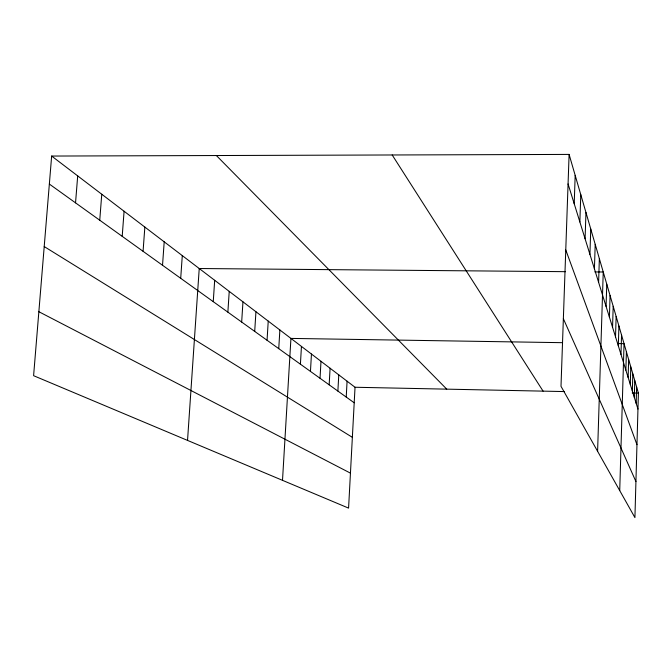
<?xml version="1.0" encoding="UTF-8"?>
<svg xmlns="http://www.w3.org/2000/svg" width="672" height="672" viewBox="0 0 672 672"><rect width="100%" height="100%" fill="white"/><g stroke="black" fill="none" stroke-linecap="round" stroke-linejoin="round"><path stroke-width="1.01" d="M569.1 154.417L638.4 393.103L634.922 517.583L561.002 386.299L569.1 154.417L51.652 156.055L33.6 375.69L348.583 508.116L355.034 387.257L51.652 156.055M620.978 354.404L621.55 335.068M619.727 490.594L624.044 343.652L617.744 343.552M625.867 370.171L626.405 351.792M628.135 377.471L628.656 359.537M630.294 384.409L630.79 366.904M632.344 391.02L632.831 373.918M634.301 397.32L634.771 380.604M636.166 403.343L636.628 386.996M606.068 306.39L606.766 284.138M609.412 317.15L610.075 295.554M612.553 327.281L613.2 306.298M615.527 336.84L616.14 316.428M618.324 345.862L618.92 326.004M589.924 254.36L590.755 228.992M594.418 268.842L595.207 244.348M598.609 282.332L599.357 258.644M597.601 451.298L603.238 272L594.854 271.925M574.207 203.734L575.182 175.367M579.86 221.945L580.784 194.653M585.085 238.77L585.959 212.478M346.223 397.06L347.08 381.192M329.162 384.821L330.086 368.248M337.882 391.079L338.772 374.867M310.456 371.398L311.455 354.043M320.032 378.269L320.989 361.309M282.509 480.337L290.934 338.411L562.338 342.678M300.409 364.19L301.451 346.416M267.053 340.25L268.229 321.098M278.746 348.65L279.88 329.977M254.705 331.397L255.94 311.741M241.668 322.048L242.962 301.846M227.875 312.144L229.228 291.379M187.538 440.412L199.231 268.523L565.522 271.673M213.259 301.661L214.679 280.291M180.709 278.309L182.288 255.612M162.532 265.264L164.203 241.828M143.069 251.303L144.85 227.077M122.203 236.326L124.085 211.252M99.75 220.223L101.758 194.242M75.541 202.852L77.692 175.896M355.034 387.257L564.472 391.574M632.209 392.977L638.4 393.103M38.858 311.716L350.448 473.138M44.218 246.565L352.363 437.329M49.35 184.061L354.203 402.788M216.367 155.534L446.754 389.147M392.188 154.98L543.085 391.138M563.363 318.704L635.93 481.547M565.765 249.908L636.955 444.662M568.067 183.952L637.955 409.097"/></g></svg>
